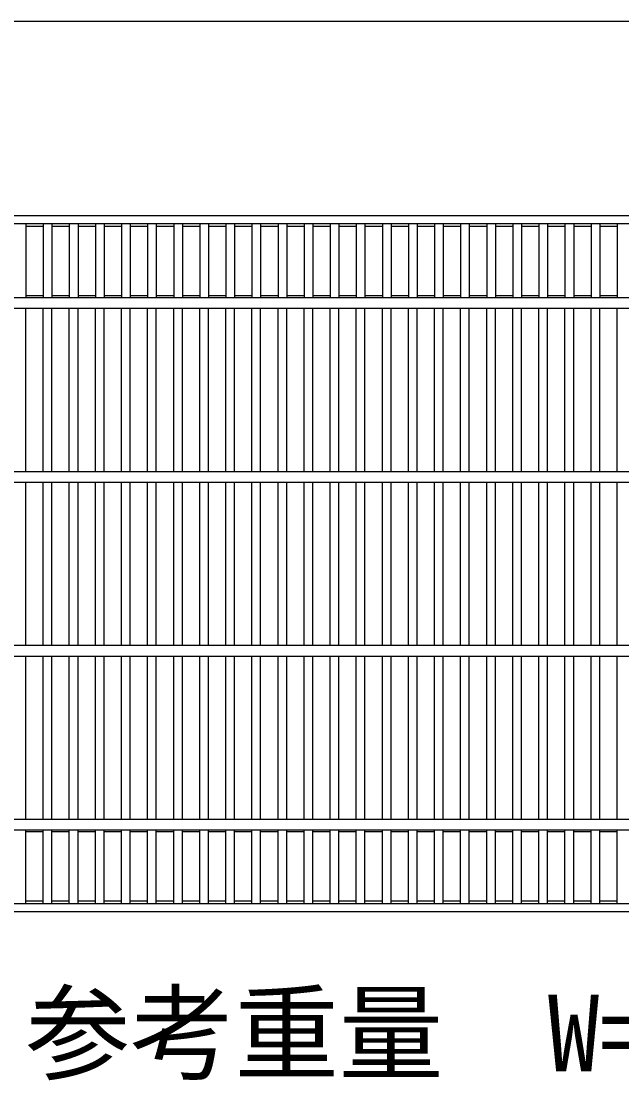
# Model space of a CAD drawing. Units: millimetres, scale not verified. Extents: x -33600 to 33600, y -11880 to 11880.
# Drawn here: x -26708 to -26363, y -7065 to -6447 of the extents above; entities that cross this region are included whole.
import ezdxf
from ezdxf.enums import TextEntityAlignment as Align

# ---------------------------------------------------------------- set-up
doc = ezdxf.new("R2010")
doc.units = ezdxf.units.MM
doc.header["$LTSCALE"] = 40
doc.layers.add('0-0_DIM', color=7, linetype='Continuous', lineweight=25)
doc.layers.add('0-2_HATCH', color=6, linetype='Continuous', lineweight=25)
doc.styles.add('ＭＳ ゴシック', font='')
doc.styles.get('ＭＳ ゴシック').set_extended_font_data('MS Gothic')

msp = doc.modelspace()

# ---------------------------------------------------------------- linework, layer by layer
at = {"layer": '0-0_DIM'}
msp.add_line((-26015.84, -6447.19), (-27010.84, -6447.19), dxfattribs=at)
at = {"layer": '0-2_HATCH'}
for p, q in [((-26015.84, -6559), (-27010.84, -6559)), ((-26015.84, -6563.5), (-27010.84, -6563.5)), ((-26705.84, -6563.5), (-26705.84, -6606)), ((-26695.84, -6565), (-26705.84, -6565)), ((-26695.84, -6563.5), (-26695.84, -6606)), ((-26690.84, -6563.5), (-26690.84, -6606)), ((-26680.84, -6565), (-26690.84, -6565)), ((-26680.84, -6563.5), (-26680.84, -6606)), ((-26675.84, -6563.5), (-26675.84, -6606)), ((-26665.84, -6565), (-26675.84, -6565)), ((-26665.84, -6563.5), (-26665.84, -6606)), ((-26660.84, -6563.5), (-26660.84, -6606)), ((-26650.84, -6565), (-26660.84, -6565)), ((-26650.84, -6563.5), (-26650.84, -6606)), ((-26645.84, -6563.5), (-26645.84, -6606)), ((-26635.84, -6565), (-26645.84, -6565)), ((-26635.84, -6563.5), (-26635.84, -6606)), ((-26630.84, -6563.5), (-26630.84, -6606)), ((-26620.84, -6565), (-26630.84, -6565)), ((-26620.84, -6563.5), (-26620.84, -6606)), ((-26615.84, -6563.5), (-26615.84, -6606)), ((-26605.84, -6565), (-26615.84, -6565)), ((-26605.84, -6563.5), (-26605.84, -6606)), ((-26600.84, -6563.5), (-26600.84, -6606)), ((-26590.84, -6565), (-26600.84, -6565)), ((-26590.84, -6563.5), (-26590.84, -6606)), ((-26585.84, -6563.5), (-26585.84, -6606)), ((-26575.84, -6565), (-26585.84, -6565)), ((-26575.84, -6563.5), (-26575.84, -6606)), ((-26570.84, -6563.5), (-26570.84, -6606)), ((-26560.84, -6565), (-26570.84, -6565)), ((-26560.84, -6563.5), (-26560.84, -6606)), ((-26555.84, -6563.5), (-26555.84, -6606)), ((-26545.84, -6565), (-26555.84, -6565)), ((-26545.84, -6563.5), (-26545.84, -6606)), ((-26540.84, -6563.5), (-26540.84, -6606)), ((-26530.84, -6565), (-26540.84, -6565)), ((-26530.84, -6563.5), (-26530.84, -6606)), ((-26525.84, -6563.5), (-26525.84, -6606)), ((-26515.84, -6565), (-26525.84, -6565)), ((-26515.84, -6563.5), (-26515.84, -6606)), ((-26510.84, -6563.5), (-26510.84, -6606)), ((-26500.84, -6565), (-26510.84, -6565)), ((-26500.84, -6563.5), (-26500.84, -6606)), ((-26495.84, -6563.5), (-26495.84, -6606)), ((-26485.84, -6565), (-26495.84, -6565)), ((-26485.84, -6563.5), (-26485.84, -6606)), ((-26480.84, -6563.5), (-26480.84, -6606)), ((-26470.84, -6565), (-26480.84, -6565)), ((-26470.84, -6563.5), (-26470.84, -6606)), ((-26465.84, -6563.5), (-26465.84, -6606)), ((-26455.84, -6565), (-26465.84, -6565)), ((-26455.84, -6563.5), (-26455.84, -6606)), ((-26450.84, -6563.5), (-26450.84, -6606)), ((-26440.84, -6565), (-26450.84, -6565)), ((-26440.84, -6563.5), (-26440.84, -6606)), ((-26435.84, -6563.5), (-26435.84, -6606)), ((-26425.84, -6565), (-26435.84, -6565)), ((-26425.84, -6563.5), (-26425.84, -6606)), ((-26420.84, -6563.5), (-26420.84, -6606)), ((-26410.84, -6565), (-26420.84, -6565)), ((-26410.84, -6563.5), (-26410.84, -6606)), ((-26405.84, -6563.5), (-26405.84, -6606)), ((-26395.84, -6565), (-26405.84, -6565)), ((-26395.84, -6563.5), (-26395.84, -6606)), ((-26390.84, -6563.5), (-26390.84, -6606)), ((-26380.84, -6565), (-26390.84, -6565)), ((-26380.84, -6563.5), (-26380.84, -6606)), ((-26375.84, -6563.5), (-26375.84, -6606)), ((-26365.84, -6565), (-26375.84, -6565)), ((-26365.84, -6563.5), (-26365.84, -6606)), ((-26015.84, -6606), (-27010.84, -6606)), ((-26695.84, -6605), (-26705.84, -6605)), ((-26680.84, -6605), (-26690.84, -6605)), ((-26665.84, -6605), (-26675.84, -6605)), ((-26650.84, -6605), (-26660.84, -6605)), ((-26635.84, -6605), (-26645.84, -6605)), ((-26620.84, -6605), (-26630.84, -6605)), ((-26605.84, -6605), (-26615.84, -6605)), ((-26590.84, -6605), (-26600.84, -6605)), ((-26575.84, -6605), (-26585.84, -6605)), ((-26560.84, -6605), (-26570.84, -6605)), ((-26545.84, -6605), (-26555.84, -6605)), ((-26530.84, -6605), (-26540.84, -6605)), ((-26515.84, -6605), (-26525.84, -6605)), ((-26500.84, -6605), (-26510.84, -6605)), ((-26485.84, -6605), (-26495.84, -6605)), ((-26470.84, -6605), (-26480.84, -6605)), ((-26455.84, -6605), (-26465.84, -6605)), ((-26440.84, -6605), (-26450.84, -6605)), ((-26425.84, -6605), (-26435.84, -6605)), ((-26410.84, -6605), (-26420.84, -6605)), ((-26395.84, -6605), (-26405.84, -6605)), ((-26380.84, -6605), (-26390.84, -6605)), ((-26365.84, -6605), (-26375.84, -6605)), ((-27010.84, -6612), (-26015.84, -6612)), ((-26705.84, -6706), (-26705.84, -6612)), ((-26695.84, -6706), (-26695.84, -6612)), ((-26690.84, -6706), (-26690.84, -6612)), ((-26680.84, -6706), (-26680.84, -6612)), ((-26675.84, -6706), (-26675.84, -6612)), ((-26665.84, -6706), (-26665.84, -6612)), ((-26660.84, -6706), (-26660.84, -6612)), ((-26650.84, -6706), (-26650.84, -6612)), ((-26645.84, -6706), (-26645.84, -6612)), ((-26635.84, -6706), (-26635.84, -6612)), ((-26630.84, -6706), (-26630.84, -6612)), ((-26620.84, -6706), (-26620.84, -6612)), ((-26615.84, -6706), (-26615.84, -6612)), ((-26605.84, -6706), (-26605.84, -6612)), ((-26600.84, -6706), (-26600.84, -6612)), ((-26590.84, -6706), (-26590.84, -6612)), ((-26585.84, -6706), (-26585.84, -6612)), ((-26575.84, -6706), (-26575.84, -6612)), ((-26570.84, -6706), (-26570.84, -6612)), ((-26560.84, -6706), (-26560.84, -6612)), ((-26555.84, -6706), (-26555.84, -6612)), ((-26545.84, -6706), (-26545.84, -6612)), ((-26540.84, -6706), (-26540.84, -6612)), ((-26530.84, -6706), (-26530.84, -6612)), ((-26525.84, -6706), (-26525.84, -6612)), ((-26515.84, -6706), (-26515.84, -6612)), ((-26510.84, -6706), (-26510.84, -6612)), ((-26500.84, -6706), (-26500.84, -6612)), ((-26495.84, -6706), (-26495.84, -6612)), ((-26485.84, -6706), (-26485.84, -6612)), ((-26480.84, -6706), (-26480.84, -6612)), ((-26470.84, -6706), (-26470.84, -6612)), ((-26465.84, -6706), (-26465.84, -6612)), ((-26455.84, -6706), (-26455.84, -6612)), ((-26450.84, -6706), (-26450.84, -6612)), ((-26440.84, -6706), (-26440.84, -6612)), ((-26435.84, -6706), (-26435.84, -6612)), ((-26425.84, -6706), (-26425.84, -6612)), ((-26420.84, -6706), (-26420.84, -6612)), ((-26410.84, -6706), (-26410.84, -6612)), ((-26405.84, -6706), (-26405.84, -6612)), ((-26395.84, -6706), (-26395.84, -6612)), ((-26390.84, -6706), (-26390.84, -6612)), ((-26380.84, -6706), (-26380.84, -6612)), ((-26375.84, -6706), (-26375.84, -6612)), ((-26365.84, -6706), (-26365.84, -6612)), ((-26015.84, -6706), (-27010.84, -6706)), ((-27010.84, -6712), (-26015.84, -6712)), ((-26705.84, -6806), (-26705.84, -6712)), ((-26695.84, -6806), (-26695.84, -6712)), ((-26690.84, -6806), (-26690.84, -6712)), ((-26680.84, -6806), (-26680.84, -6712)), ((-26675.84, -6806), (-26675.84, -6712)), ((-26665.84, -6806), (-26665.84, -6712)), ((-26660.84, -6806), (-26660.84, -6712)), ((-26650.84, -6806), (-26650.84, -6712)), ((-26645.84, -6806), (-26645.84, -6712)), ((-26635.84, -6806), (-26635.84, -6712)), ((-26630.84, -6806), (-26630.84, -6712)), ((-26620.84, -6806), (-26620.84, -6712)), ((-26615.84, -6806), (-26615.84, -6712)), ((-26605.84, -6806), (-26605.84, -6712)), ((-26600.84, -6806), (-26600.84, -6712)), ((-26590.84, -6806), (-26590.84, -6712)), ((-26585.84, -6806), (-26585.84, -6712)), ((-26575.84, -6806), (-26575.84, -6712)), ((-26570.84, -6806), (-26570.84, -6712)), ((-26560.84, -6806), (-26560.84, -6712)), ((-26555.84, -6806), (-26555.84, -6712)), ((-26545.84, -6806), (-26545.84, -6712)), ((-26540.84, -6806), (-26540.84, -6712)), ((-26530.84, -6806), (-26530.84, -6712)), ((-26525.84, -6806), (-26525.84, -6712)), ((-26515.84, -6806), (-26515.84, -6712)), ((-26510.84, -6806), (-26510.84, -6712)), ((-26500.84, -6806), (-26500.84, -6712)), ((-26495.84, -6806), (-26495.84, -6712)), ((-26485.84, -6806), (-26485.84, -6712)), ((-26480.84, -6806), (-26480.84, -6712)), ((-26470.84, -6806), (-26470.84, -6712)), ((-26465.84, -6806), (-26465.84, -6712)), ((-26455.84, -6806), (-26455.84, -6712)), ((-26450.84, -6806), (-26450.84, -6712)), ((-26440.84, -6806), (-26440.84, -6712)), ((-26435.84, -6806), (-26435.84, -6712)), ((-26425.84, -6806), (-26425.84, -6712)), ((-26420.84, -6806), (-26420.84, -6712)), ((-26410.84, -6806), (-26410.84, -6712)), ((-26405.84, -6806), (-26405.84, -6712)), ((-26395.84, -6806), (-26395.84, -6712)), ((-26390.84, -6806), (-26390.84, -6712)), ((-26380.84, -6806), (-26380.84, -6712)), ((-26375.84, -6806), (-26375.84, -6712)), ((-26365.84, -6806), (-26365.84, -6712)), ((-26015.84, -6806), (-27010.84, -6806)), ((-27010.84, -6812), (-26015.84, -6812)), ((-26705.84, -6906), (-26705.84, -6812)), ((-26695.84, -6906), (-26695.84, -6812)), ((-26690.84, -6906), (-26690.84, -6812)), ((-26680.84, -6906), (-26680.84, -6812)), ((-26675.84, -6906), (-26675.84, -6812)), ((-26665.84, -6906), (-26665.84, -6812)), ((-26660.84, -6906), (-26660.84, -6812)), ((-26650.84, -6906), (-26650.84, -6812)), ((-26645.84, -6906), (-26645.84, -6812)), ((-26635.84, -6906), (-26635.84, -6812)), ((-26630.84, -6906), (-26630.84, -6812)), ((-26620.84, -6906), (-26620.84, -6812)), ((-26615.84, -6906), (-26615.84, -6812)), ((-26605.84, -6906), (-26605.84, -6812)), ((-26600.84, -6906), (-26600.84, -6812)), ((-26590.84, -6906), (-26590.84, -6812)), ((-26585.84, -6906), (-26585.84, -6812)), ((-26575.84, -6906), (-26575.84, -6812)), ((-26570.84, -6906), (-26570.84, -6812)), ((-26560.84, -6906), (-26560.84, -6812)), ((-26555.84, -6906), (-26555.84, -6812)), ((-26545.84, -6906), (-26545.84, -6812)), ((-26540.84, -6906), (-26540.84, -6812)), ((-26530.84, -6906), (-26530.84, -6812)), ((-26525.84, -6906), (-26525.84, -6812)), ((-26515.84, -6906), (-26515.84, -6812)), ((-26510.84, -6906), (-26510.84, -6812)), ((-26500.84, -6906), (-26500.84, -6812)), ((-26495.84, -6906), (-26495.84, -6812)), ((-26485.84, -6906), (-26485.84, -6812)), ((-26480.84, -6906), (-26480.84, -6812)), ((-26470.84, -6906), (-26470.84, -6812)), ((-26465.84, -6906), (-26465.84, -6812)), ((-26455.84, -6906), (-26455.84, -6812)), ((-26450.84, -6906), (-26450.84, -6812)), ((-26440.84, -6906), (-26440.84, -6812)), ((-26435.84, -6906), (-26435.84, -6812)), ((-26425.84, -6906), (-26425.84, -6812)), ((-26420.84, -6906), (-26420.84, -6812)), ((-26410.84, -6906), (-26410.84, -6812)), ((-26405.84, -6906), (-26405.84, -6812)), ((-26395.84, -6906), (-26395.84, -6812)), ((-26390.84, -6906), (-26390.84, -6812)), ((-26380.84, -6906), (-26380.84, -6812)), ((-26375.84, -6906), (-26375.84, -6812)), ((-26365.84, -6906), (-26365.84, -6812)), ((-26015.84, -6906), (-27010.84, -6906)), ((-27010.84, -6912), (-26015.84, -6912)), ((-26705.84, -6954.5), (-26705.84, -6912)), ((-26695.84, -6913), (-26705.84, -6913)), ((-26695.84, -6954.5), (-26695.84, -6912)), ((-26690.84, -6954.5), (-26690.84, -6912)), ((-26680.84, -6913), (-26690.84, -6913)), ((-26680.84, -6954.5), (-26680.84, -6912)), ((-26675.84, -6954.5), (-26675.84, -6912)), ((-26665.84, -6913), (-26675.84, -6913)), ((-26665.84, -6954.5), (-26665.84, -6912)), ((-26660.84, -6954.5), (-26660.84, -6912)), ((-26650.84, -6913), (-26660.84, -6913)), ((-26650.84, -6954.5), (-26650.84, -6912)), ((-26645.84, -6954.5), (-26645.84, -6912)), ((-26635.84, -6913), (-26645.84, -6913)), ((-26635.84, -6954.5), (-26635.84, -6912)), ((-26630.84, -6954.5), (-26630.84, -6912)), ((-26620.84, -6913), (-26630.84, -6913)), ((-26620.84, -6954.5), (-26620.84, -6912)), ((-26615.84, -6954.5), (-26615.84, -6912)), ((-26605.84, -6913), (-26615.84, -6913)), ((-26605.84, -6954.5), (-26605.84, -6912)), ((-26600.84, -6954.5), (-26600.84, -6912)), ((-26590.84, -6913), (-26600.84, -6913)), ((-26590.84, -6954.5), (-26590.84, -6912)), ((-26585.84, -6954.5), (-26585.84, -6912)), ((-26575.84, -6913), (-26585.84, -6913)), ((-26575.84, -6954.5), (-26575.84, -6912)), ((-26570.84, -6954.5), (-26570.84, -6912)), ((-26560.84, -6913), (-26570.84, -6913)), ((-26560.84, -6954.5), (-26560.84, -6912)), ((-26555.84, -6954.5), (-26555.84, -6912)), ((-26545.84, -6913), (-26555.84, -6913)), ((-26545.84, -6954.5), (-26545.84, -6912)), ((-26540.84, -6954.5), (-26540.84, -6912)), ((-26530.84, -6913), (-26540.84, -6913)), ((-26530.84, -6954.5), (-26530.84, -6912)), ((-26525.84, -6954.5), (-26525.84, -6912)), ((-26515.84, -6913), (-26525.84, -6913)), ((-26515.84, -6954.5), (-26515.84, -6912)), ((-26510.84, -6954.5), (-26510.84, -6912)), ((-26500.84, -6913), (-26510.84, -6913)), ((-26500.84, -6954.5), (-26500.84, -6912)), ((-26495.84, -6954.5), (-26495.84, -6912)), ((-26485.84, -6913), (-26495.84, -6913)), ((-26485.84, -6954.5), (-26485.84, -6912)), ((-26480.84, -6954.5), (-26480.84, -6912)), ((-26470.84, -6913), (-26480.84, -6913)), ((-26470.84, -6954.5), (-26470.84, -6912)), ((-26465.84, -6954.5), (-26465.84, -6912)), ((-26455.84, -6913), (-26465.84, -6913)), ((-26455.84, -6954.5), (-26455.84, -6912)), ((-26450.84, -6954.5), (-26450.84, -6912)), ((-26440.84, -6913), (-26450.84, -6913)), ((-26440.84, -6954.5), (-26440.84, -6912)), ((-26435.84, -6954.5), (-26435.84, -6912)), ((-26425.84, -6913), (-26435.84, -6913)), ((-26425.84, -6954.5), (-26425.84, -6912)), ((-26420.84, -6954.5), (-26420.84, -6912)), ((-26410.84, -6913), (-26420.84, -6913)), ((-26410.84, -6954.5), (-26410.84, -6912)), ((-26405.84, -6954.5), (-26405.84, -6912)), ((-26395.84, -6913), (-26405.84, -6913)), ((-26395.84, -6954.5), (-26395.84, -6912)), ((-26390.84, -6954.5), (-26390.84, -6912)), ((-26380.84, -6913), (-26390.84, -6913)), ((-26380.84, -6954.5), (-26380.84, -6912)), ((-26375.84, -6954.5), (-26375.84, -6912)), ((-26365.84, -6913), (-26375.84, -6913)), ((-26365.84, -6954.5), (-26365.84, -6912)), ((-26015.84, -6954.5), (-27010.84, -6954.5)), ((-26695.84, -6953), (-26705.84, -6953)), ((-26680.84, -6953), (-26690.84, -6953)), ((-26665.84, -6953), (-26675.84, -6953)), ((-26650.84, -6953), (-26660.84, -6953)), ((-26635.84, -6953), (-26645.84, -6953)), ((-26620.84, -6953), (-26630.84, -6953)), ((-26605.84, -6953), (-26615.84, -6953)), ((-26590.84, -6953), (-26600.84, -6953)), ((-26575.84, -6953), (-26585.84, -6953)), ((-26560.84, -6953), (-26570.84, -6953)), ((-26545.84, -6953), (-26555.84, -6953)), ((-26530.84, -6953), (-26540.84, -6953)), ((-26515.84, -6953), (-26525.84, -6953)), ((-26500.84, -6953), (-26510.84, -6953)), ((-26485.84, -6953), (-26495.84, -6953)), ((-26470.84, -6953), (-26480.84, -6953)), ((-26455.84, -6953), (-26465.84, -6953)), ((-26440.84, -6953), (-26450.84, -6953)), ((-26425.84, -6953), (-26435.84, -6953)), ((-26410.84, -6953), (-26420.84, -6953)), ((-26395.84, -6953), (-26405.84, -6953)), ((-26380.84, -6953), (-26390.84, -6953)), ((-26365.84, -6953), (-26375.84, -6953)), ((-26015.84, -6959), (-27010.84, -6959))]:
    msp.add_line(p, q, dxfattribs=at)

# ---------------------------------------------------------------- texts
at = {"layer": '0-0_DIM', "style": 'ＭＳ ゴシック'}
msp.add_text('参考重量\u3000W=42.2kg', height=43.99, dxfattribs=at).set_placement((-26705.85, -7063.93), align=Align.BOTTOM_LEFT)

doc.saveas('drawing.dxf')
